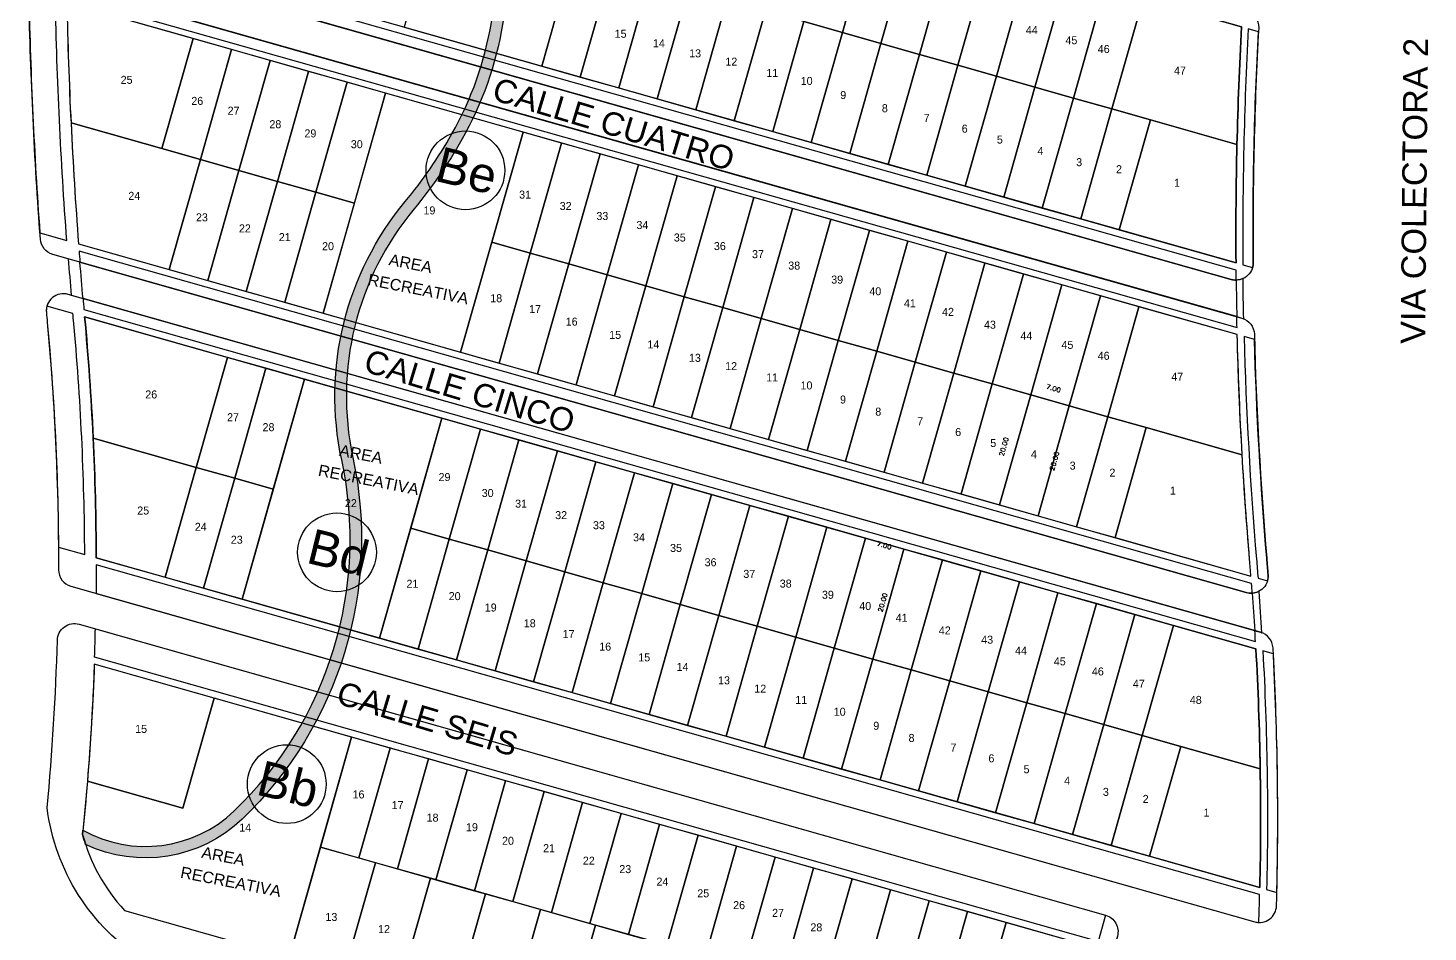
# Model space of a CAD drawing. Header units: millimetres. Extents: x 547073 to 557369, y 9424164 to 9429566.
# Drawn here: x 548856.6 to 549101.5, y 9428602.8 to 9428761 of the extents above; entities that cross this region are included whole.
import ezdxf

# ---------------------------------------------------------------- set-up
doc = ezdxf.new("R2010")
doc.units = ezdxf.units.MM
for name, color, linetype, lineweight in [('hatch', 252, 'Continuous', 0), ('MANZANAS', 1, 'Continuous', 30), ('polilinea lote', 201, 'Continuous', 25), ('trazado manzanas', 6, 'Continuous', 25), ('VENTANA', 2, 'Continuous', 20)]:
    doc.layers.add(name, color=color, linetype=linetype, lineweight=lineweight)
for name, color, linetype in [('lotes verdes', 84, 'Continuous'), ('NUMERACION', 1, 'Continuous'), ('TEXTO', 5, 'Continuous'), ('TEXTO-CATASTRO', 12, 'Continuous'), ('trazado vias 2', 9, 'Continuous')]:
    doc.layers.add(name, color=color, linetype=linetype)
doc.styles.add('KBYOZ', font='micross.ttf')
doc.styles.add('ROMANS', font='romans.shx', dxfattribs={"width": 1.1})
doc.dimstyles.new('COTAS', dxfattribs={"dimtxt": 0.8, "dimasz": 2.5, "dimexe": 1.25, "dimexo": 0.625, "dimtad": 1, "dimzin": 0, "dimdsep": 46, "dimtxsty": 'ROMANS', "dimblk1": 'NONE', "dimblk2": 'NONE', "dimsah": 1, "dimcen": 0, "dimse1": 1, "dimse2": 1, "dimsd1": 1, "dimsd2": 1, "dimaunit": 1, "dimadec": 0, "dimazin": 0, "dimtfac": 1, "dimtofl": 0, "dimtmove": 0, "dimatfit": 3, "dimldrblk": 'NONE', "dimfxl": 1, "dimtolj": 1, "dimtzin": 0, "dimarcsym": 0})

# ---------------------------------------------------------------- blocks, each defined once
blk = doc.blocks.new('*D101')
at = {"layer": 'Defpoints', "color": 0, "lineweight": 70, "transparency": 16777216}
for p in [(549003.12, 9428671.73), (549009.49, 9428668.54), (549009.85, 9428669.82)]:
    blk.add_point(p, dxfattribs=at)
at = {"color": 0, "lineweight": 18, "transparency": 16777216, "insert": (549006.4, 9428670.48), "char_height": 0.8, "attachment_point": 5, "rotation": 344.1758, "style": 'ROMANS'}
blk.add_mtext('\\A1;7.00', dxfattribs=at)
blk = doc.blocks.new('_None')
blk = doc.blocks.new('*D102')
at = {"layer": 'Defpoints', "color": 0, "lineweight": 70, "transparency": 16777216}
for p in [(549009.85, 9428669.82), (549004.4, 9428650.58), (549004.4, 9428650.58)]:
    blk.add_point(p, dxfattribs=at)
at = {"color": 0, "lineweight": 18, "transparency": 16777216, "insert": (549006.14, 9428660.48), "char_height": 0.8, "attachment_point": 5, "rotation": 74.1757, "style": 'ROMANS'}
blk.add_mtext('\\A1;20.00', dxfattribs=at)
blk = doc.blocks.new('*D103')
at = {"layer": 'Defpoints', "color": 0, "lineweight": 70, "transparency": 16777216}
for p in [(549032.05, 9428696.79), (549039.1, 9428696), (549038.78, 9428694.88)]:
    blk.add_point(p, dxfattribs=at)
at = {"color": 0, "lineweight": 18, "transparency": 16777216, "insert": (549036.01, 9428697.94), "char_height": 0.8, "attachment_point": 5, "rotation": 344.1757, "style": 'ROMANS'}
blk.add_mtext('\\A1;7.00', dxfattribs=at)
blk = doc.blocks.new('*D104')
at = {"layer": 'Defpoints', "color": 0, "lineweight": 70, "transparency": 16777216}
for p in [(549038.78, 9428694.88), (549033.33, 9428675.64), (549034.44, 9428675.33)]:
    blk.add_point(p, dxfattribs=at)
at = {"color": 0, "lineweight": 18, "transparency": 16777216, "insert": (549036.18, 9428685.23), "char_height": 0.8, "attachment_point": 5, "rotation": 74.1757, "style": 'ROMANS'}
blk.add_mtext('\\A1;20.00', dxfattribs=at)
blk = doc.blocks.new('*D105')
at = {"layer": 'Defpoints', "color": 0, "lineweight": 70, "transparency": 16777216}
for p in [(549032.05, 9428696.79), (549025.59, 9428677.84), (549026.6, 9428677.55)]:
    blk.add_point(p, dxfattribs=at)
at = {"color": 0, "lineweight": 18, "transparency": 16777216, "insert": (549027.33, 9428687.74), "char_height": 0.8, "attachment_point": 5, "rotation": 74.1758, "style": 'ROMANS'}
blk.add_mtext('\\A1;20.00', dxfattribs=at)

msp = doc.modelspace()

# ---------------------------------------------------------------- hatches: boundary and pattern name
at = {"layer": 'hatch'}
h = msp.add_hatch(color=256, dxfattribs=at)
h.dxf.hatch_style = 1
h.paths.add_polyline_path([(548938.717, 9428794.082, -0.0344799), (548940.038, 9428805.274, -0.1505269), (548955.395, 9428834.401, 0.0422442), (548960.299, 9428840.23, 0.0419652), (548966.438, 9428850.676, 0.158009), (548971.433, 9428887.743), (548970.429, 9428892.446, -0.0545644), (548969.233, 9428904.214, -0.174817), (548982.015, 9428938.809), (548979.912, 9428939.405, 0.1707088), (548967.233, 9428904.229, 0.0545644), (548968.473, 9428892.029), (548969.47, 9428887.356, -0.1578756), (548964.635, 9428851.541, -0.0419652), (548958.666, 9428841.384, -0.0422442), (548953.978, 9428835.814, 0.1505269), (548938.072, 9428805.645, 0.0344799), (548936.719, 9428794.179, 0.0579678), (548937.498, 9428782.624, -0.1762418), (548930.773, 9428742.44, -0.0448405), (548922.619, 9428730.631, 0.2303569), (548911.5, 9428685.42, -0.2591693), (548892.853, 9428624.165, -0.3309489), (548866.227, 9428620.629, -0.0003853), (548866.155, 9428619.915, 0.0143639), (548866.691, 9428618.144, 0.3102268), (548894.082, 9428622.572, 0.2600412), (548913.455, 9428685.84, -0.2303569), (548924.156, 9428729.352, 0.0448405), (548932.514, 9428741.456, 0.1762418), (548939.464, 9428782.988, -0.0579678)])

# ---------------------------------------------------------------- linework, layer by layer
at = {"layer": 'lotes verdes'}
for points in [[(548957.397, 9428792.788), (548933.344, 9428799.605), (548922.437, 9428761.121), (548946.489, 9428754.304)], [(548957.397, 9428792.788), (548933.344, 9428799.605), (548922.437, 9428761.121), (548946.489, 9428754.304)], [(548943.217, 9428742.759), (548919.164, 9428749.576), (548908.257, 9428711.092), (548932.309, 9428704.275)], [(548929.037, 9428692.73), (548904.985, 9428699.547), (548894.077, 9428661.063), (548918.13, 9428654.245)]]:
    msp.add_lwpolyline(points, close=True, dxfattribs=at)
msp.add_lwpolyline([(548867.009, 9428629.238, -0.0050226), (548866.155, 9428619.915, 0.1195259), (548873.479, 9428606.616), (548902.314, 9428598.443), (548913.221, 9428636.928), (548889.169, 9428643.745), (548883.715, 9428624.503)], format="xyb", close=True, dxfattribs=at)
at = {"layer": 'MANZANAS'}
for centre in [(548933.142, 9428736.08), (548910.677, 9428669.252), (548901.888, 9428628.705)]:
    msp.add_circle(centre, 6.888, dxfattribs=at)
at = {"layer": 'polilinea lote'}
for points in [[(549004.54, 9428779.427), (548997.805, 9428781.335), (548992.351, 9428762.093), (548999.086, 9428760.184)], [(549011.274, 9428777.518), (549004.54, 9428779.427), (548999.086, 9428760.184), (549005.821, 9428758.276)], [(549018.009, 9428775.609), (549011.274, 9428777.518), (549005.821, 9428758.276), (549012.555, 9428756.367)], [(549024.744, 9428773.7), (549018.009, 9428775.609), (549012.555, 9428756.367), (549019.29, 9428754.458)], [(548958.678, 9428771.637), (548951.943, 9428773.546), (548946.489, 9428754.304), (548953.224, 9428752.395)], [(548965.412, 9428769.729), (548958.678, 9428771.637), (548953.224, 9428752.395), (548959.959, 9428750.486)], [(549031.479, 9428771.791), (549024.744, 9428773.7), (549019.29, 9428754.458), (549026.025, 9428752.549)], [(549038.213, 9428769.882), (549031.479, 9428771.791), (549026.025, 9428752.549), (549032.759, 9428750.64)], [(548972.147, 9428767.82), (548965.412, 9428769.729), (548959.959, 9428750.486), (548966.693, 9428748.578)], [(549044.948, 9428767.974), (549038.213, 9428769.882), (549032.759, 9428750.64), (549039.494, 9428748.732)], [(548978.882, 9428765.911), (548972.147, 9428767.82), (548966.693, 9428748.578), (548973.428, 9428746.669)], [(549051.683, 9428766.065), (549044.948, 9428767.974), (549039.494, 9428748.732), (549046.229, 9428746.823)], [(548985.616, 9428764.002), (548978.882, 9428765.911), (548973.428, 9428746.669), (548980.163, 9428744.76)], [(548992.351, 9428762.093), (548985.616, 9428764.002), (548980.163, 9428744.76), (548986.897, 9428742.851)], [(548999.086, 9428760.184), (548992.351, 9428762.093), (548986.897, 9428742.851), (548993.632, 9428740.942)], [(548892.225, 9428757.211), (548885.491, 9428759.12), (548880.037, 9428739.878), (548886.772, 9428737.969)], [(549005.821, 9428758.276), (548999.086, 9428760.184), (548993.632, 9428740.942), (549000.367, 9428739.034)], [(548898.96, 9428755.303), (548892.225, 9428757.211), (548886.772, 9428737.969), (548893.506, 9428736.06)], [(549012.555, 9428756.367), (549005.821, 9428758.276), (549000.367, 9428739.034), (549007.102, 9428737.125)], [(548905.695, 9428753.394), (548898.96, 9428755.303), (548893.506, 9428736.06), (548900.241, 9428734.152)], [(549019.29, 9428754.458), (549012.555, 9428756.367), (549007.102, 9428737.125), (549013.836, 9428735.216)], [(549026.025, 9428752.549), (549019.29, 9428754.458), (549013.836, 9428735.216), (549020.571, 9428733.307)], [(548912.43, 9428751.485), (548905.695, 9428753.394), (548900.241, 9428734.152), (548906.976, 9428732.243)], [(549032.759, 9428750.64), (549026.025, 9428752.549), (549020.571, 9428733.307), (549027.306, 9428731.398)], [(548919.164, 9428749.576), (548912.43, 9428751.485), (548906.976, 9428732.243), (548913.711, 9428730.334)], [(549039.494, 9428748.732), (549032.759, 9428750.64), (549027.306, 9428731.398), (549034.04, 9428729.49)], [(549046.229, 9428746.823), (549039.494, 9428748.732), (549034.04, 9428729.49), (549040.775, 9428727.581)], [(549052.964, 9428744.914), (549046.229, 9428746.823), (549040.775, 9428727.581), (549047.51, 9428725.672)], [(548949.952, 9428740.85), (548943.217, 9428742.759), (548937.763, 9428723.517), (548944.498, 9428721.608)], [(548956.686, 9428738.941), (548949.952, 9428740.85), (548944.498, 9428721.608), (548951.233, 9428719.699)], [(548893.506, 9428736.06), (548886.772, 9428737.969), (548881.318, 9428718.727), (548888.053, 9428716.818)], [(548963.421, 9428737.032), (548956.686, 9428738.941), (548951.233, 9428719.699), (548957.967, 9428717.79)], [(548970.156, 9428735.124), (548963.421, 9428737.032), (548957.967, 9428717.79), (548964.702, 9428715.882)], [(548900.241, 9428734.152), (548893.506, 9428736.06), (548888.053, 9428716.818), (548894.787, 9428714.91)], [(548976.89, 9428733.215), (548970.156, 9428735.124), (548964.702, 9428715.882), (548971.437, 9428713.973)], [(548906.976, 9428732.243), (548900.241, 9428734.152), (548894.787, 9428714.91), (548901.522, 9428713.001)], [(548913.711, 9428730.334), (548906.976, 9428732.243), (548901.522, 9428713.001), (548908.257, 9428711.092)], [(548983.625, 9428731.306), (548976.89, 9428733.215), (548971.437, 9428713.973), (548978.171, 9428712.064)], [(548990.36, 9428729.397), (548983.625, 9428731.306), (548978.171, 9428712.064), (548984.906, 9428710.155)], [(548997.095, 9428727.488), (548990.36, 9428729.397), (548984.906, 9428710.155), (548991.641, 9428708.246)], [(549003.829, 9428725.58), (548997.095, 9428727.488), (548991.641, 9428708.246), (548998.376, 9428706.338)], [(549010.564, 9428723.671), (549003.829, 9428725.58), (548998.376, 9428706.338), (549005.11, 9428704.429)], [(548944.498, 9428721.608), (548937.763, 9428723.517), (548932.309, 9428704.275), (548939.044, 9428702.366)], [(549017.299, 9428721.762), (549010.564, 9428723.671), (549005.11, 9428704.429), (549011.845, 9428702.52)], [(548951.233, 9428719.699), (548944.498, 9428721.608), (548939.044, 9428702.366), (548945.779, 9428700.457)], [(549024.033, 9428719.853), (549017.299, 9428721.762), (549011.845, 9428702.52), (549018.58, 9428700.611)], [(549030.768, 9428717.944), (549024.033, 9428719.853), (549018.58, 9428700.611), (549025.314, 9428698.702)], [(548957.967, 9428717.79), (548951.233, 9428719.699), (548945.779, 9428700.457), (548952.514, 9428698.548)], [(548964.702, 9428715.882), (548957.967, 9428717.79), (548952.514, 9428698.548), (548959.248, 9428696.64)], [(549037.503, 9428716.036), (549030.768, 9428717.944), (549025.314, 9428698.702), (549032.049, 9428696.793)], [(548971.437, 9428713.973), (548964.702, 9428715.882), (548959.248, 9428696.64), (548965.983, 9428694.731)], [(549044.238, 9428714.127), (549037.503, 9428716.036), (549032.049, 9428696.793), (549038.784, 9428694.885)], [(548978.171, 9428712.064), (548971.437, 9428713.973), (548965.983, 9428694.731), (548972.718, 9428692.822)], [(549050.972, 9428712.218), (549044.238, 9428714.127), (549038.784, 9428694.885), (549045.519, 9428692.976)], [(548984.906, 9428710.155), (548978.171, 9428712.064), (548972.718, 9428692.822), (548979.452, 9428690.913)], [(548991.641, 9428708.246), (548984.906, 9428710.155), (548979.452, 9428690.913), (548986.187, 9428689.004)], [(548998.376, 9428706.338), (548991.641, 9428708.246), (548986.187, 9428689.004), (548992.922, 9428687.095)], [(549005.11, 9428704.429), (548998.376, 9428706.338), (548992.922, 9428687.095), (548999.657, 9428685.187)], [(548898.25, 9428701.456), (548891.515, 9428703.364), (548886.061, 9428684.122), (548892.796, 9428682.213)], [(549011.845, 9428702.52), (549005.11, 9428704.429), (548999.657, 9428685.187), (549006.391, 9428683.278)], [(548904.985, 9428699.547), (548898.25, 9428701.456), (548892.796, 9428682.213), (548899.531, 9428680.305)], [(549018.58, 9428700.611), (549011.845, 9428702.52), (549006.391, 9428683.278), (549013.126, 9428681.369)], [(549025.314, 9428698.702), (549018.58, 9428700.611), (549013.126, 9428681.369), (549019.861, 9428679.46)], [(549032.049, 9428696.793), (549025.314, 9428698.702), (549019.861, 9428679.46), (549026.595, 9428677.551)], [(549038.784, 9428694.885), (549032.049, 9428696.793), (549026.595, 9428677.551), (549033.33, 9428675.643)], [(549045.519, 9428692.976), (549038.784, 9428694.885), (549033.33, 9428675.643), (549040.065, 9428673.734)], [(549052.253, 9428691.067), (549045.519, 9428692.976), (549040.065, 9428673.734), (549046.8, 9428671.825)], [(548935.772, 9428690.821), (548929.037, 9428692.73), (548923.583, 9428673.487), (548930.318, 9428671.579)], [(548942.507, 9428688.912), (548935.772, 9428690.821), (548930.318, 9428671.579), (548937.053, 9428669.67)], [(548949.241, 9428687.003), (548942.507, 9428688.912), (548937.053, 9428669.67), (548943.788, 9428667.761)], [(548955.976, 9428685.094), (548949.241, 9428687.003), (548943.788, 9428667.761), (548950.522, 9428665.852)], [(548892.796, 9428682.213), (548886.061, 9428684.122), (548880.608, 9428664.88), (548887.342, 9428662.971)], [(548962.711, 9428683.185), (548955.976, 9428685.094), (548950.522, 9428665.852), (548957.257, 9428663.943)], [(548969.445, 9428681.277), (548962.711, 9428683.185), (548957.257, 9428663.943), (548963.992, 9428662.035)], [(548899.531, 9428680.305), (548892.796, 9428682.213), (548887.342, 9428662.971), (548894.077, 9428661.063)], [(548976.18, 9428679.368), (548969.445, 9428681.277), (548963.992, 9428662.035), (548970.726, 9428660.126)], [(548982.915, 9428677.459), (548976.18, 9428679.368), (548970.726, 9428660.126), (548977.461, 9428658.217)], [(548989.65, 9428675.55), (548982.915, 9428677.459), (548977.461, 9428658.217), (548984.196, 9428656.308)], [(548930.318, 9428671.579), (548923.583, 9428673.487), (548918.13, 9428654.245), (548924.864, 9428652.337)], [(548996.384, 9428673.641), (548989.65, 9428675.55), (548984.196, 9428656.308), (548990.931, 9428654.399)], [(549003.119, 9428671.733), (548996.384, 9428673.641), (548990.931, 9428654.399), (548997.665, 9428652.491)], [(548937.053, 9428669.67), (548930.318, 9428671.579), (548924.864, 9428652.337), (548931.599, 9428650.428)], [(549009.854, 9428669.824), (549003.119, 9428671.733), (548997.665, 9428652.491), (549004.4, 9428650.582)], [(548943.788, 9428667.761), (548937.053, 9428669.67), (548931.599, 9428650.428), (548938.334, 9428648.519)], [(549016.588, 9428667.915), (549009.854, 9428669.824), (549004.4, 9428650.582), (549011.135, 9428648.673)], [(548950.522, 9428665.852), (548943.788, 9428667.761), (548938.334, 9428648.519), (548945.068, 9428646.61)], [(549023.323, 9428666.006), (549016.588, 9428667.915), (549011.135, 9428648.673), (549017.869, 9428646.764)], [(549030.058, 9428664.097), (549023.323, 9428666.006), (549017.869, 9428646.764), (549024.604, 9428644.855)], [(548957.257, 9428663.943), (548950.522, 9428665.852), (548945.068, 9428646.61), (548951.803, 9428644.701)], [(548963.992, 9428662.035), (548957.257, 9428663.943), (548951.803, 9428644.701), (548958.538, 9428642.793)], [(549036.793, 9428662.189), (549030.058, 9428664.097), (549024.604, 9428644.855), (549031.339, 9428642.946)], [(548970.726, 9428660.126), (548963.992, 9428662.035), (548958.538, 9428642.793), (548965.273, 9428640.884)], [(549043.527, 9428660.28), (549036.793, 9428662.189), (549031.339, 9428642.946), (549038.074, 9428641.038)], [(548977.461, 9428658.217), (548970.726, 9428660.126), (548965.273, 9428640.884), (548972.007, 9428638.975)], [(549050.262, 9428658.371), (549043.527, 9428660.28), (549038.074, 9428641.038), (549044.808, 9428639.129)], [(548984.196, 9428656.308), (548977.461, 9428658.217), (548972.007, 9428638.975), (548978.742, 9428637.066)], [(548990.931, 9428654.399), (548984.196, 9428656.308), (548978.742, 9428637.066), (548985.477, 9428635.157)], [(549056.997, 9428656.462), (549050.262, 9428658.371), (549044.808, 9428639.129), (549051.543, 9428637.22)], [(548997.665, 9428652.491), (548990.931, 9428654.399), (548985.477, 9428635.157), (548992.212, 9428633.249)], [(549004.4, 9428650.582), (548997.665, 9428652.491), (548992.212, 9428633.249), (548998.946, 9428631.34)], [(549011.135, 9428648.673), (549004.4, 9428650.582), (548998.946, 9428631.34), (549005.681, 9428629.431)], [(549017.869, 9428646.764), (549011.135, 9428648.673), (549005.681, 9428629.431), (549012.416, 9428627.522)], [(549024.604, 9428644.855), (549017.869, 9428646.764), (549012.416, 9428627.522), (549019.15, 9428625.613)], [(549031.339, 9428642.946), (549024.604, 9428644.855), (549019.15, 9428625.613), (549025.885, 9428623.704)], [(549038.074, 9428641.038), (549031.339, 9428642.946), (549025.885, 9428623.704), (549032.62, 9428621.796)], [(549044.808, 9428639.129), (549038.074, 9428641.038), (549032.62, 9428621.796), (549039.355, 9428619.887)], [(549051.543, 9428637.22), (549044.808, 9428639.129), (549039.355, 9428619.887), (549046.089, 9428617.978)], [(548919.956, 9428635.019), (548913.221, 9428636.928), (548907.767, 9428617.686), (548914.502, 9428615.777)], [(549058.278, 9428635.311), (549051.543, 9428637.22), (549046.089, 9428617.978), (549052.824, 9428616.069)], [(548926.691, 9428633.11), (548919.956, 9428635.019), (548914.502, 9428615.777), (548921.237, 9428613.868)], [(548933.425, 9428631.201), (548926.691, 9428633.11), (548921.237, 9428613.868), (548927.972, 9428611.959)], [(548940.16, 9428629.292), (548933.425, 9428631.201), (548927.972, 9428611.959), (548934.706, 9428610.05)], [(548946.895, 9428627.384), (548940.16, 9428629.292), (548934.706, 9428610.05), (548941.441, 9428608.141)], [(548953.63, 9428625.475), (548946.895, 9428627.384), (548941.441, 9428608.141), (548948.176, 9428606.233)], [(548960.364, 9428623.566), (548953.63, 9428625.475), (548948.176, 9428606.233), (548954.911, 9428604.324)], [(548967.099, 9428621.657), (548960.364, 9428623.566), (548954.911, 9428604.324), (548961.645, 9428602.415)], [(548973.834, 9428619.748), (548967.099, 9428621.657), (548961.645, 9428602.415), (548968.38, 9428600.506)], [(548980.568, 9428617.839), (548973.834, 9428619.748), (548968.38, 9428600.506), (548975.115, 9428598.597)], [(548917.389, 9428614.959), (548907.767, 9428617.686), (548902.314, 9428598.443), (548911.935, 9428595.717)], [(548987.303, 9428615.931), (548980.568, 9428617.839), (548975.115, 9428598.597), (548981.849, 9428596.689)], [(548927.01, 9428612.232), (548917.389, 9428614.959), (548911.935, 9428595.717), (548921.556, 9428592.99)], [(548994.038, 9428614.022), (548987.303, 9428615.931), (548981.849, 9428596.689), (548988.584, 9428594.78)], [(548936.631, 9428609.505), (548927.01, 9428612.232), (548921.556, 9428592.99), (548931.177, 9428590.263)], [(549000.773, 9428612.113), (548994.038, 9428614.022), (548988.584, 9428594.78), (548995.319, 9428592.871)], [(549007.507, 9428610.204), (549000.773, 9428612.113), (548995.319, 9428592.871), (549002.054, 9428590.962)], [(549014.242, 9428608.295), (549007.507, 9428610.204), (549002.054, 9428590.962), (549008.788, 9428589.053)], [(548946.252, 9428606.778), (548936.631, 9428609.505), (548931.177, 9428590.263), (548940.798, 9428587.536)], [(549020.977, 9428606.387), (549014.242, 9428608.295), (549008.788, 9428589.053), (549015.523, 9428587.145)], [(548955.873, 9428604.051), (548946.252, 9428606.778), (548940.798, 9428587.536), (548950.419, 9428584.809)], [(549027.711, 9428604.478), (549020.977, 9428606.387), (549015.523, 9428587.145), (549022.258, 9428585.236)], [(548965.494, 9428601.324), (548955.873, 9428604.051), (548950.419, 9428584.809), (548960.04, 9428582.082)], [(549043.49, 9428600.006), (549027.711, 9428604.478), (549022.258, 9428585.236), (549038.036, 9428580.764)]]:
    msp.add_lwpolyline(points, close=True, dxfattribs=at)
for points in [[(548885.491, 9428759.12), (548863.407, 9428765.379, 0.0066881), (548864.145, 9428744.382), (548880.037, 9428739.878)], [(549068.917, 9428761.18), (549051.683, 9428766.065), (549046.229, 9428746.823), (549052.964, 9428744.914), (549068.117, 9428740.619, -0.007653)], [(548886.772, 9428737.969), (548880.037, 9428739.878), (548864.145, 9428744.382, 0.0067489), (548865.459, 9428723.222), (548881.318, 9428718.727)], [(549068.117, 9428740.619), (549052.964, 9428744.914), (549047.51, 9428725.672), (549067.947, 9428719.879, -0.007714)], [(548891.515, 9428703.364), (548866.531, 9428710.446, 0.000121), (548866.531, 9428710.446, -0.0113975), (548868.025, 9428689.234), (548886.061, 9428684.122)], [(549068.155, 9428707.348), (549050.972, 9428712.218), (549045.519, 9428692.976), (549052.253, 9428691.067), (549069.03, 9428686.312, -0.0078306)], [(549069.03, 9428686.312), (549052.253, 9428691.067), (549046.8, 9428671.825), (549070.569, 9428665.088, 0.0013493), (549070.333, 9428667.971, -0.0068385)], [(548886.061, 9428684.122), (548868.025, 9428689.234, -0.0112368), (548868.549, 9428668.298), (548880.608, 9428664.88)], [(549071.426, 9428652.372), (549056.997, 9428656.462), (549051.543, 9428637.22), (549058.278, 9428635.311), (549072.178, 9428631.371, 0.0098021)], [(548889.169, 9428643.745), (548868.225, 9428649.681, -0.010988), (548867.009, 9428629.238), (548883.715, 9428624.503)], [(549072.178, 9428631.371), (549058.278, 9428635.311), (549052.824, 9428616.069), (549072.113, 9428610.602, 0.0096877)]]:
    msp.add_lwpolyline(points, format="xyb", close=True, dxfattribs=at)
at = {"layer": 'trazado manzanas'}
for points in [[(548864.074, 9428819.238), (549068.917, 9428761.18, 0.0153679), (549067.947, 9428719.879), (548863.235, 9428777.901, -0.0066037), (548863.388, 9428798.645, -0.005325)], [(549068.155, 9428707.348), (548863.407, 9428765.379, 0.0134376), (548865.459, 9428723.222), (549070.569, 9428665.088, 0.0013493), (549070.333, 9428667.971, -0.0146699)], [(548866.531, 9428710.446), (549071.426, 9428652.372, -0.0194916), (549072.113, 9428610.602), (548868.549, 9428668.298, 0.0226428), (548866.531, 9428710.446, -0.000121)], [(548868.225, 9428649.681, -0.0160115), (548866.155, 9428619.915, 0.1195259), (548873.479, 9428606.616), (549032.582, 9428561.522), (549043.49, 9428600.006)]]:
    msp.add_lwpolyline(points, format="xyb", close=True, dxfattribs=at)
at = {"layer": 'trazado vias 2'}
for points in [[(549067.129, 9428716.993), (548858.811, 9428776.036, -0.3341978), (548856.629, 9428778.909, -0.0113264), (548857.281, 9428814.78, -0.0007628), (548857.518, 9428820.379, -0.4840188), (548861.333, 9428823.134), (549069.735, 9428764.066, -0.3505948), (549071.913, 9428761.018, 0.0153679), (549070.947, 9428719.901, -0.4998907)], [(549067.958, 9428718.629), (548863.243, 9428776.651, 0.000597), (548863.259, 9428774.776), (549067.129, 9428716.993, 0.0715406), (549067.976, 9428716.879, -0.0006508)], [(549069.751, 9428662.202), (548860.953, 9428721.381, -0.3150357), (548858.779, 9428724.046, -0.0133694), (548856.786, 9428766.345, -0.5039922), (548860.603, 9428769.292), (549068.973, 9428710.234, -0.328259), (549071.154, 9428707.425, 0.0146699), (549073.322, 9428668.225, -0.0013493), (549073.56, 9428665.325, -0.5225711)], [(548861.395, 9428765.95), (548856.899, 9428767.224, 0.0742733), (548856.786, 9428766.345, 0.0130237), (548858.699, 9428725.138), (548863.41, 9428723.803, -0.0133996)], [(549068.081, 9428710.487), (548863.345, 9428768.515, 0.0005989), (548863.381, 9428766.634), (549068.124, 9428708.604, -0.0007005)], [(549071.876, 9428760.341), (549070.101, 9428760.845, 0.0153972), (549069.15, 9428719.538), (549070.834, 9428719.061, 0.0709799), (549070.947, 9428719.901, -0.0151148)], [(548865.707, 9428720.034), (548863.655, 9428720.615, 0.0020347), (548864.184, 9428714.229), (548866.243, 9428713.645, -0.0020406)], [(549070.669, 9428663.812), (548865.557, 9428721.947, 0.000611), (548865.707, 9428720.034), (549069.751, 9428662.202, 0.0883713), (549070.798, 9428662.097, 0.0008025)], [(549069.173, 9428717.141, -0.1031969), (549067.976, 9428716.879, 0.0023778), (549068.081, 9428710.487), (549068.973, 9428710.234, -0.0278756), (549069.289, 9428710.125, -0.0026143)], [(549075.033, 9428607.421, 0.0209366), (549074.422, 9428652.538, 0.3201084), (549072.244, 9428655.259), (548863.638, 9428714.384, 0.5260437), (548859.832, 9428711.227, 0.0005607), (548859.994, 9428709.459, -0.0235745), (548861.95, 9428666.206, 0.3359934), (548864.131, 9428663.314), (549071.216, 9428604.62, 0.4888197)], [(549071.241, 9428655.543), (548866.243, 9428713.645, 0.0006134), (548866.414, 9428711.726), (549071.354, 9428653.64, 0.0008892)], [(548864.574, 9428709.883, -0.0003658), (548864.469, 9428711.03), (548859.934, 9428712.315, 0.0918225), (548859.832, 9428711.227, 0.0005607), (548859.994, 9428709.459, -0.0214156), (548861.94, 9428670.171), (548866.547, 9428668.865, 0.0221359)], [(549071.179, 9428706.491), (549069.365, 9428707.005, 0.0145305), (549071.528, 9428668.073, -0.0015565), (549071.801, 9428664.739), (549073.456, 9428664.27, 0.0890764), (549073.56, 9428665.325, 0.0013493), (549073.322, 9428668.225, -0.0143205)], [(549072.083, 9428609.363), (548868.55, 9428667.05, -0.0026724), (548868.523, 9428662.069), (549071.216, 9428604.62, 0.0613415), (549071.94, 9428604.508, 0.0022656)], [(549071.976, 9428662.438, -0.1033031), (549070.798, 9428662.097, -0.0030636), (549071.241, 9428655.543), (549072.244, 9428655.259, -0.019343), (549072.465, 9428655.187, 0.0033822)], [(549047.194, 9428602.074), (549034.242, 9428556.374, -0.4142136), (549030.537, 9428554.306), (548876.978, 9428597.829, -0.2248928), (548859.976, 9428624.562, 0.0159813), (548861.76, 9428653.868, -0.4886672), (548865.576, 9428656.668), (549045.126, 9428605.778, -0.4142136)], [(548868.415, 9428655.863), (549045.126, 9428605.778), (549043.817, 9428601.16), (548868.269, 9428650.916, 0.0026555)], [(549074.478, 9428651.507), (549072.647, 9428652.026, -0.0194441), (549073.305, 9428610.264), (549075.094, 9428609.757, 0.0193733)]]:
    msp.add_lwpolyline(points, format="xyb", close=True, dxfattribs=at)
for points in [[(548939.464, 9428782.988, -0.1762418), (548932.514, 9428741.455, -0.0448405), (548924.156, 9428729.352, 0.2303569), (548913.455, 9428685.84, -0.2600412), (548894.082, 9428622.572, -0.3102268), (548866.691, 9428618.144, -0.0143639), (548866.155, 9428619.915, 0.0003853), (548866.227, 9428620.629, 0.3283339), (548892.7, 9428624.017, 0.2600292), (548911.5, 9428685.42, -0.2303569), (548922.619, 9428730.631, 0.0448405), (548930.773, 9428742.44, 0.1762418), (548937.498, 9428782.624, -0.0579678)], [(548939.464, 9428782.988, -0.1762418), (548932.514, 9428741.456, -0.0448405), (548924.156, 9428729.352, 0.2303569), (548913.455, 9428685.84, -0.2600412), (548894.082, 9428622.572, -0.3102268), (548866.691, 9428618.144, -0.0143639), (548866.155, 9428619.915, 0.0003853), (548866.227, 9428620.629, 0.3283339), (548892.7, 9428624.017, 0.2600292), (548911.5, 9428685.42, -0.2303569), (548922.619, 9428730.631, 0.0448405), (548930.773, 9428742.44, 0.1762418), (548937.498, 9428782.624, -0.0579678)]]:
    msp.add_lwpolyline(points, format="xyb", dxfattribs=at)
at = {"layer": 'VENTANA'}
for points in [[(548957.397, 9428792.788), (548946.489, 9428754.304)], [(548943.217, 9428742.759), (548932.309, 9428704.275)], [(548904.985, 9428699.547), (548894.077, 9428661.063)], [(548929.037, 9428692.73), (548918.13, 9428654.245)], [(548889.169, 9428643.745), (548883.715, 9428624.503)], [(548913.221, 9428636.928), (548902.314, 9428598.443)], [(548883.715, 9428624.503), (548867.009, 9428629.238)]]:
    msp.add_lwpolyline(points, dxfattribs=at)

# ---------------------------------------------------------------- texts
at = {"layer": 'MANZANAS', "char_height": 6.1586, "width": 0.000285, "attachment_point": 5, "rotation": 346.27061, "style": 'KBYOZ'}
for s, insert in [('Be', (548933.381, 9428736.011)), ('Bd', (548910.916, 9428669.182)), ('Bb', (548902.127, 9428628.636))]:
    msp.add_mtext(s, dxfattribs=dict(at, insert=insert))
at = {"layer": 'NUMERACION', "color": 1, "char_height": 1.4, "attachment_point": 1, "rotation": 0.01637}
for s, insert in [('15', (548959.252, 9428760.681)), ('44', (549031.186, 9428761.33)), ('45', (549038.11, 9428759.536)), ('14', (548965.944, 9428759.004)), ('13', (548972.286, 9428757.248)), ('46', (549043.764, 9428758.012)), ('12', (548978.621, 9428755.794)), ('47', (549057.105, 9428754.231)), ('25', (548872.832, 9428752.613)), ('11', (548985.791, 9428753.815)), ('10', (548991.798, 9428752.417)), ('9', (548998.715, 9428749.957)), ('26', (548885.191, 9428748.93)), ('27', (548891.537, 9428747.213)), ('8', (549005.991, 9428747.651)), ('28', (548898.85, 9428744.852)), ('7', (549013.319, 9428745.964)), ('29', (548904.981, 9428743.243)), ('6', (549019.963, 9428744.078)), ('5', (549026.108, 9428742.166)), ('30', (548913.095, 9428741.353)), ('4', (549033.215, 9428740.188)), ('3', (549039.991, 9428738.209)), ('2', (549046.954, 9428736.978)), ('1', (549057.107, 9428734.599)), ('24', (548874.171, 9428732.315)), ('31', (548942.541, 9428732.54)), ('19', (548925.806, 9428729.771)), ('32', (548949.631, 9428730.543)), ('23', (548886.004, 9428728.556)), ('33', (548956.054, 9428728.795)), ('34', (548963.06, 9428727.214)), ('22', (548893.519, 9428726.624)), ('21', (548900.5, 9428725.099)), ('35', (548969.601, 9428725.028)), ('20', (548908.064, 9428723.506)), ('36', (548976.608, 9428723.53)), ('37', (548983.281, 9428722.116)), ('38', (548989.62, 9428720.118)), ('39', (548997.135, 9428717.664)), ('40', (549003.801, 9428715.624)), ('18', (548937.487, 9428714.406)), ('17', (548944.285, 9428712.516)), ('41', (549009.849, 9428713.518)), ('16', (548950.687, 9428710.315)), ('42', (549016.522, 9428712.02)), ('15', (548958.294, 9428707.998)), ('43', (549023.862, 9428709.773)), ('44', (549030.237, 9428707.832)), ('14', (548964.985, 9428706.321)), ('45', (549037.411, 9428706.251)), ('13', (548972.248, 9428703.979)), ('46', (549043.75, 9428704.336)), ('12', (548978.583, 9428702.525)), ('11', (548985.754, 9428700.546)), ('47', (549056.632, 9428700.685)), ('10', (548991.761, 9428699.148)), ('26', (548877.138, 9428697.571)), ('9', (548998.677, 9428696.687)), ('27', (548891.447, 9428693.595)), ('8', (549004.845, 9428694.565)), ('28', (548897.654, 9428691.848)), ('7', (549012.173, 9428692.878)), ('6', (549018.817, 9428690.992)), ('5', (549024.962, 9428689.08)), ('4', (549032.069, 9428687.102)), ('29', (548928.441, 9428683.122)), ('3', (549038.845, 9428685.123)), ('2', (549045.808, 9428683.892)), ('1', (549056.397, 9428680.752)), ('22', (548912.065, 9428678.557)), ('30', (548935.994, 9428680.33)), ('31', (548941.836, 9428678.475)), ('25', (548875.73, 9428677.268)), ('32', (548948.846, 9428676.461)), ('24', (548885.804, 9428674.413)), ('33', (548955.459, 9428674.695)), ('23', (548892.098, 9428672.158)), ('34', (548962.469, 9428672.575)), ('35', (548968.948, 9428670.72)), ('36', (548974.987, 9428668.216)), ('37', (548981.758, 9428666.182)), ('21', (548922.831, 9428664.453)), ('38', (548988.131, 9428664.487)), ('20', (548930.22, 9428662.293)), ('39', (548995.512, 9428662.526)), ('19', (548936.529, 9428660.299)), ('40', (549002.045, 9428660.566)), ('18', (548943.353, 9428657.545)), ('41', (549008.418, 9428658.499)), ('42', (549015.954, 9428656.283)), ('17', (548950.15, 9428655.654)), ('43', (549023.373, 9428654.674)), ('16', (548956.552, 9428653.453)), ('15', (548963.385, 9428651.575)), ('44', (549029.3, 9428652.764)), ('14', (548970.076, 9428649.898)), ('45', (549036.074, 9428650.882)), ('46', (549042.733, 9428649.116)), ('13', (548977.339, 9428647.555)), ('47', (549049.902, 9428646.955)), ('12', (548983.674, 9428646.101)), ('11', (548990.845, 9428644.123)), ('48', (549059.865, 9428644.131)), ('10', (548997.578, 9428642.068)), ('15', (548875.367, 9428639.065)), ('9', (549004.494, 9428639.608)), ('8', (549010.662, 9428637.485)), ('7', (549017.99, 9428635.799)), ('6', (549024.634, 9428633.913)), ('5', (549030.779, 9428632.001)), ('4', (549037.886, 9428630.022)), ('16', (548913.397, 9428627.596)), ('3', (549044.662, 9428628.043)), ('2', (549051.625, 9428626.812)), ('17', (548920.236, 9428625.721)), ('1', (549062.261, 9428624.431)), ('18', (548926.352, 9428623.537)), ('19', (548933.24, 9428621.867)), ('14', (548893.579, 9428621.804)), ('20', (548939.549, 9428619.49)), ('21', (548946.734, 9428618.193)), ('22', (548953.687, 9428616.009)), ('23', (548960.061, 9428614.532)), ('24', (548966.563, 9428612.347)), ('25', (548973.704, 9428610.299)), ('26', (548979.976, 9428608.228)), ('13', (548908.654, 9428606.16)), ('27', (548986.789, 9428606.878)), ('12', (548917.858, 9428604.041)), ('28', (548993.491, 9428604.342))]:
    msp.add_mtext_dynamic_manual_height_columns(s, width=3.30606, gutter_width=12.5, heights=[0], dxfattribs=dict(at, insert=insert))
at = {"layer": 'TEXTO', "char_height": 2.8, "width": 62.81548, "attachment_point": 5, "rotation": 348.92738, "style": 'KBYOZ'}
for insert in [(548923.149, 9428717.744), (548914.474, 9428684.38), (548890.374, 9428614.053)]:
    msp.add_mtext('{\\H0.71429x;AREA \\P\\pxqc;       RECREATIVA}^I^I      ', dxfattribs=dict(at, insert=insert))
at = {"layer": 'TEXTO-CATASTRO', "attachment_point": 5, "style": 'KBYOZ'}
for s, insert, char_height, width, rotation in [('VIA COLECTORA 2', (549099.171, 9428732.485), 4.284, 0.000000000252, 89.45634), ('CALLE CUATRO', (548959.081, 9428744.135), 4.08, 0.00000000024, 343.2478), ('CALLE CINCO', (548933.877, 9428697.423), 4.08, 0.00000000024, 343.2478), ('CALLE SEIS', (548926.506, 9428640.111), 4.08, 0.00000000024, 343.2478)]:
    msp.add_mtext(s, dxfattribs=dict(at, insert=insert, char_height=char_height, width=width, rotation=rotation))

# ---------------------------------------------------------------- dimensions: what is measured, and where the dimension line sits
at = {"lineweight": 18}
for p1, p2, distance, picture, middle in [((549032.049, 9428696.793), (549038.784, 9428694.885), 1.155, '*D103', (549036.011, 9428697.937)), ((549032.049, 9428696.793), (549026.595, 9428677.551), -1.048, '*D105', (549027.328, 9428687.738)), ((549038.784, 9428694.885), (549033.33, 9428675.643), 1.154, '*D104', (549036.181, 9428685.228)), ((549003.119, 9428671.733), (549009.854, 9428669.824), -1.335, '*D101', (549006.402, 9428670.48)), ((549009.854, 9428669.824), (549004.4, 9428650.582), 0, '*D102', (549006.141, 9428660.482))]:
    dim = msp.add_aligned_dim(p1=p1, p2=p2, distance=distance, dimstyle='COTAS', override={"dimfxl": 0.15}, dxfattribs=at)
    dim.commit()
    dim.dimension.update_dxf_attribs({"geometry": picture, "text_midpoint": middle})

doc.saveas('drawing.dxf')
